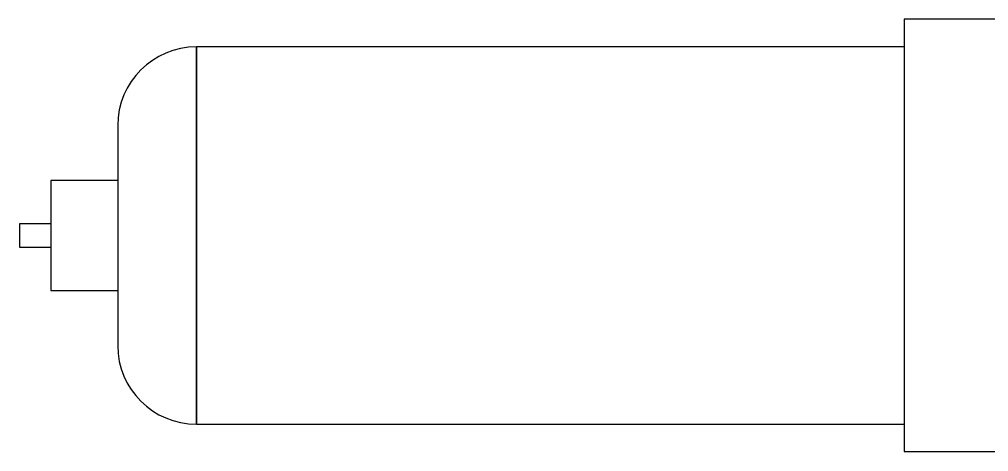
# Model space of a CAD drawing. Header units: millimetres. Extents: x 256 to 2599, y 626 to 1192.
# Drawn here: x 2027.92 to 2038.87, y 663.22 to 668.11 of the extents above; entities that cross this region are included whole.
import ezdxf

# ---------------------------------------------------------------- set-up
doc = ezdxf.new("R2010")
doc.units = ezdxf.units.MM
doc.layers.add('MAIN-1', color=7, linetype='Continuous')
doc.layers.add('MAIN-2', color=7, linetype='Continuous')

msp = doc.modelspace()

# ---------------------------------------------------------------- linework, layer by layer
at = {"layer": 'MAIN-1'}
for p, q in [((2039.872, 668.111), (2037.916, 668.111)), ((2037.916, 668.111), (2037.916, 663.221)), ((2037.916, 667.799), (2029.916, 667.799)), ((2029.916, 667.799), (2029.916, 665.666)), ((2029.027, 666.91), (2029.027, 665.666)), ((2029.027, 666.288), (2028.271, 666.288)), ((2028.271, 666.288), (2028.271, 665.044)), ((2028.271, 665.799), (2027.915, 665.799)), ((2027.915, 665.799), (2027.915, 665.533)), ((2029.027, 665.666), (2029.027, 664.421)), ((2029.916, 665.666), (2029.916, 663.532)), ((2027.915, 665.533), (2028.271, 665.533)), ((2028.271, 665.044), (2029.027, 665.044)), ((2029.916, 663.532), (2037.916, 663.532)), ((2037.916, 663.221), (2039.872, 663.221))]:
    msp.add_line(p, q, dxfattribs=at)
for centre, start, end in [((2029.916, 666.91), 90, 180), ((2029.916, 664.421), 180, 270)]:
    msp.add_arc(centre, 0.889, start, end, dxfattribs=at)
at = {"layer": 'MAIN-2'}
for p, q in [((2029.916, 665.666), (2029.916, 667.799)), ((2029.916, 663.532), (2029.916, 665.666))]:
    msp.add_line(p, q, dxfattribs=at)

doc.saveas('drawing.dxf')
